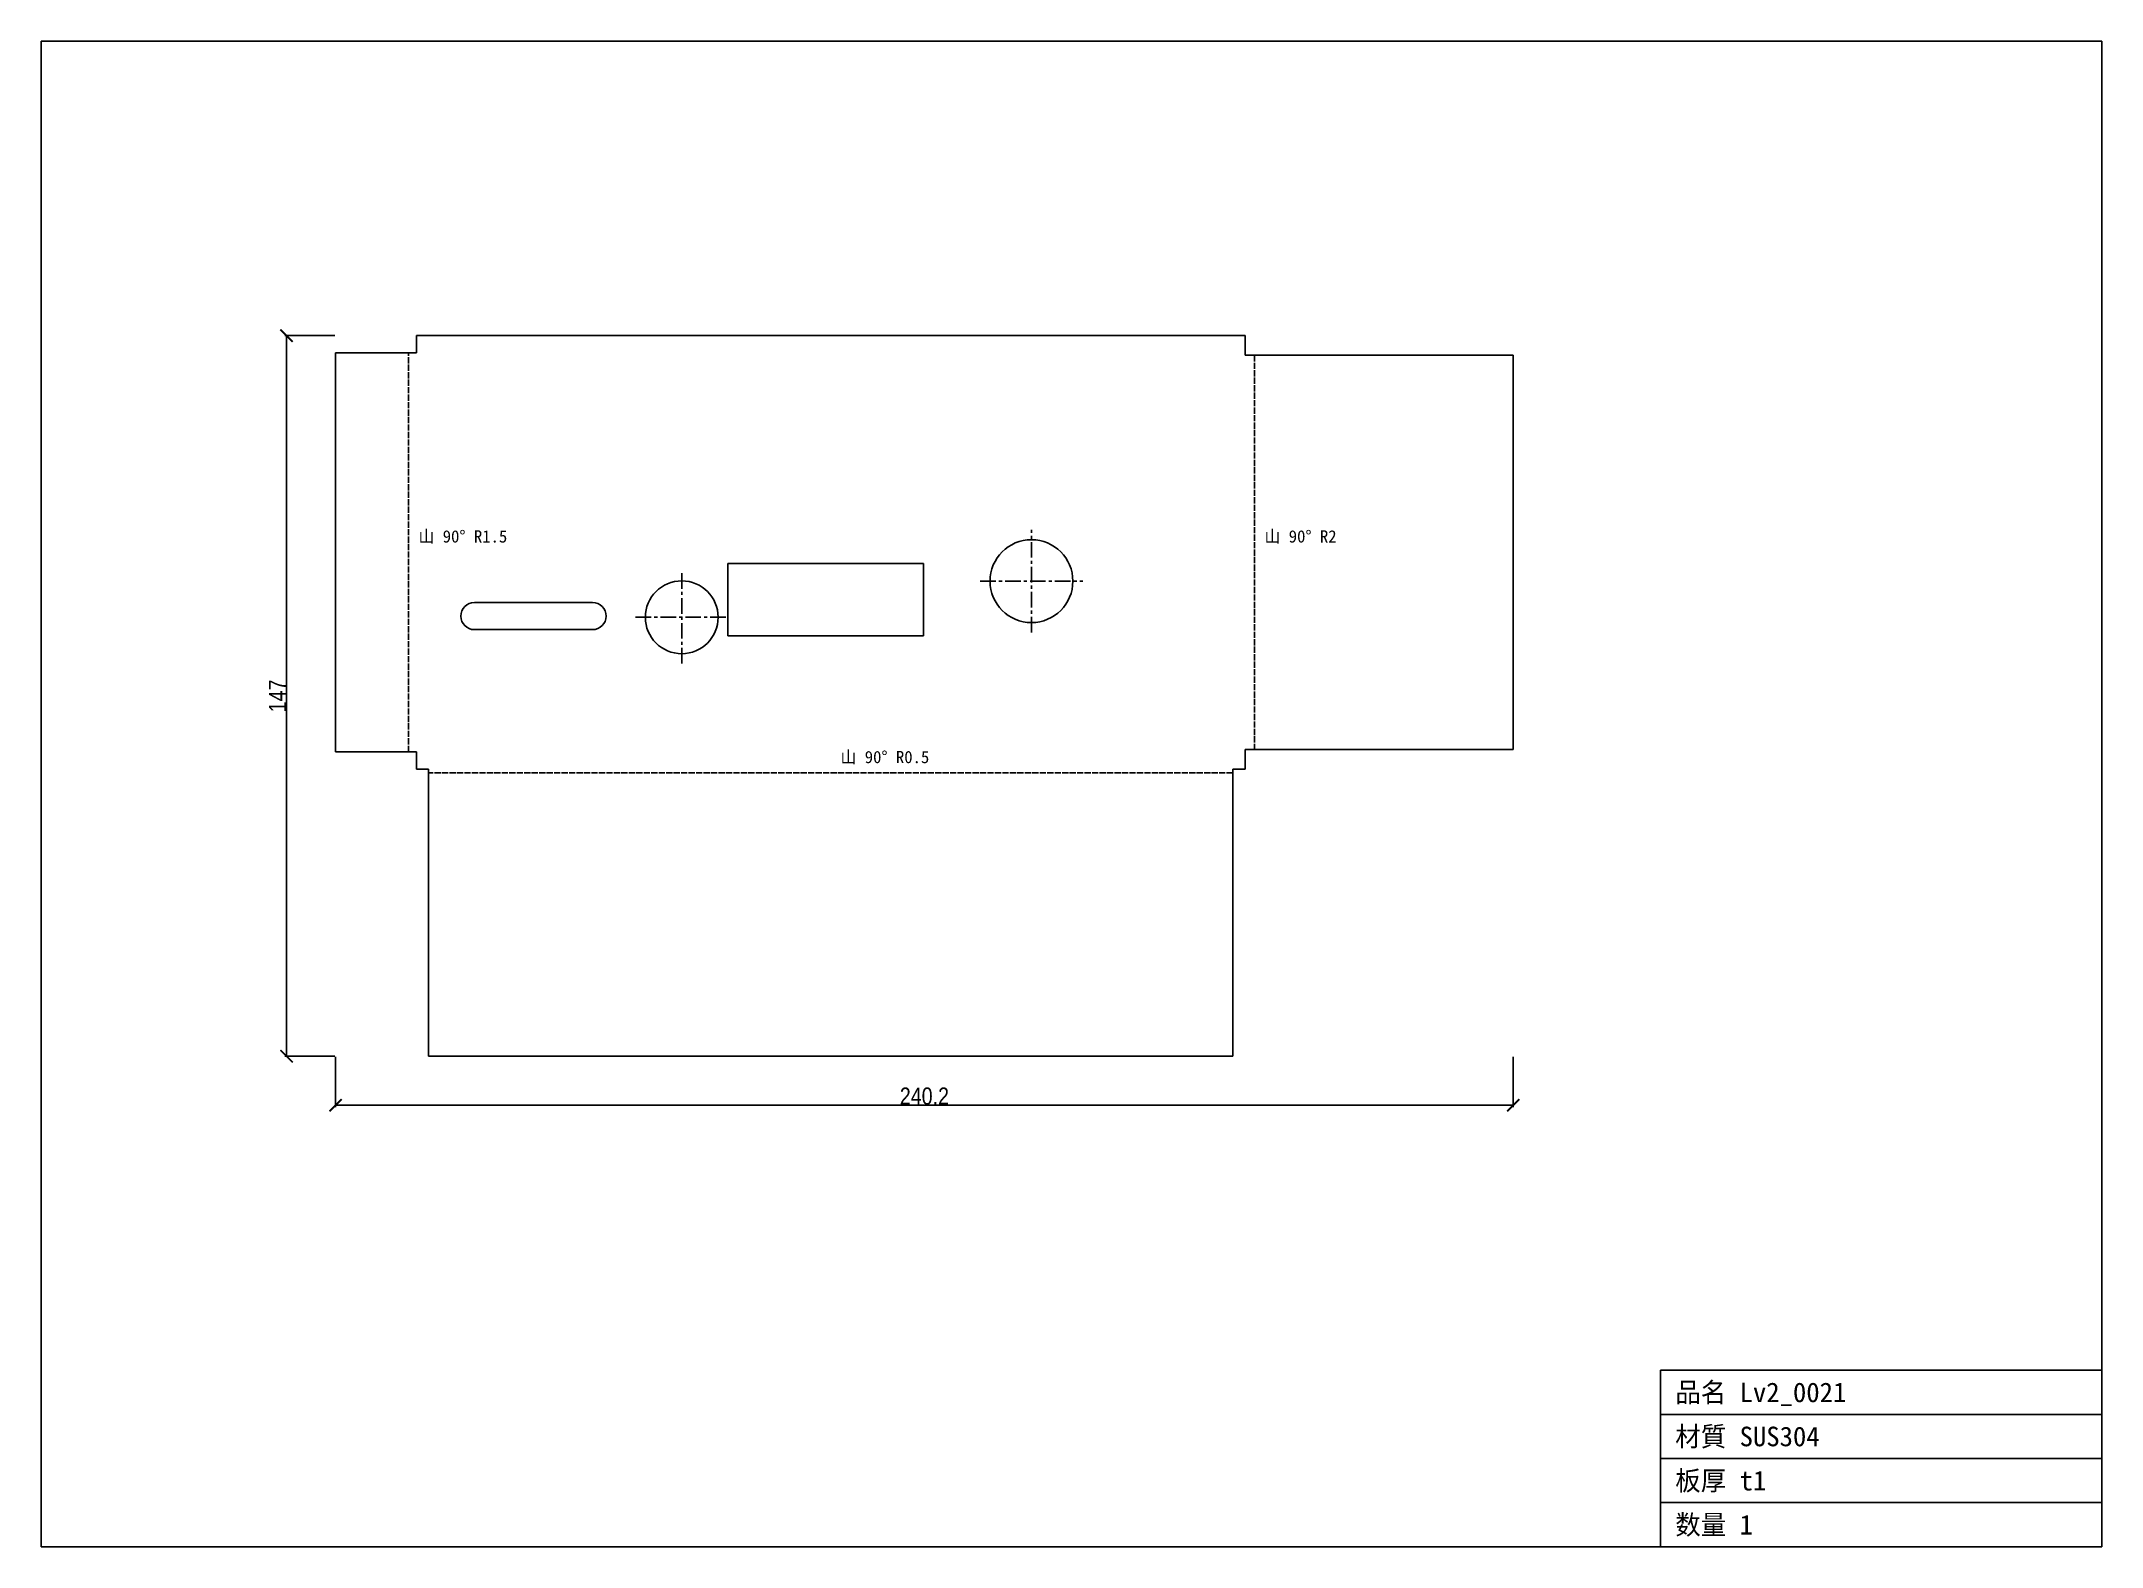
# Model space of a CAD drawing. Header units: millimetres. Extents: x -77 to 344, y -159 to 148.
import ezdxf

# ---------------------------------------------------------------- set-up
doc = ezdxf.new("R2010")
doc.units = ezdxf.units.MM
doc.linetypes.add('CENTER', pattern=[5.08, 3.175, -0.635, 0.635, -0.635])
doc.linetypes.add('DASHED', pattern=[1.524, 1.27, -0.254])
for name, color, linetype in [('11', 7, 'Continuous'), ('15', 7, 'Continuous'), ('16', 7, 'Continuous'), ('18', 7, 'Continuous'), ('3', 7, 'Continuous'), ('4', 7, 'Continuous')]:
    doc.layers.add(name, color=color, linetype=linetype)
doc.styles.add('OpenSansCondensed-Light', font='OpenSansCondensed-Light.ttf')
doc.dimstyles.new('EZDXF', dxfattribs={"dimtxt": 0.25, "dimasz": 0.175, "dimexe": 0.375, "dimexo": 0.125, "dimgap": 0.1, "dimtad": 1, "dimlfac": 100, "dimzin": 12, "dimdsep": 46, "dimtxsty": 'OpenSansCondensed-Light', "dimblk": 'ARCHTICK', "dimcen": 2.5, "dimazin": 3, "dimtfac": 0.5, "dimtmove": 2, "dimatfit": 3})

# ---------------------------------------------------------------- blocks, each defined once
blk = doc.blocks.new('_ARCHTICK')
at = {"color": 0, "linetype": 'BYBLOCK', "const_width": 0.15}
blk.add_lwpolyline([(-0.5, -0.5), (0.5, 0.5)], dxfattribs=at)

msp = doc.modelspace()

# ---------------------------------------------------------------- linework, layer by layer
at = {"layer": '11', "color": 4, "linetype": 'DASHED'}
for p, q in [((-1.57, 3.5), (-1.57, 84.91)), ((170.99, 84.41), (170.99, 4)), ((166.52, -0.79), (2.5, -0.79))]:
    msp.add_line(p, q, dxfattribs=at)
at = {"layer": '15', "color": 7, "linetype": 'CONTINUOUS'}
for p, q in [((69.94, 88.41), (0, 88.41)), ((0, 88.41), (0, 84.91)), ((169.02, 88.41), (69.94, 88.42)), ((169.02, 84.41), (169.02, 88.41)), ((-12.37, 84.91), (-16.47, 84.91)), ((-16.47, 84.91), (-16.47, 3.5)), ((-8.34, 84.91), (-12.37, 84.91)), ((-7.84, 84.91), (-8.34, 84.91)), ((0, 84.91), (-7.84, 84.91)), ((223.73, 84.41), (169.02, 84.41)), ((169.02, 84.41), (223.73, 84.41)), ((223.73, 4), (223.73, 84.41)), ((63.55, 27.16), (63.55, 41.91)), ((63.55, 41.91), (79.29, 41.91)), ((103.47, 41.91), (63.55, 41.91)), ((79.29, 41.91), (103.47, 41.91)), ((103.47, 41.91), (103.47, 27.16)), ((11.83, 33.97), (35.94, 33.97)), ((18.49, 28.45), (11.83, 28.45)), ((35.94, 28.45), (18.49, 28.45)), ((72.34, 27.16), (63.55, 27.16)), ((75.2, 27.16), (72.34, 27.16)), ((103.47, 27.16), (75.2, 27.15)), ((-16.47, 3.5), (0, 3.5)), ((0, 3.5), (0, 0)), ((0, 0), (2.5, 0)), ((2.5, 0), (0, 0)), ((2.5, 0), (2.5, -22.68)), ((166.52, 0), (169.02, 0)), ((169.02, 0), (169.02, 4)), ((169.02, 4), (223.73, 4)), ((166.52, -58.57), (166.52, 0)), ((2.5, -22.68), (2.5, -37.22)), ((2.5, -37.22), (2.5, -58.57)), ((2.5, -58.57), (166.52, -58.57))]:
    msp.add_line(p, q, dxfattribs=at)
msp.add_circle((54.13, 30.96), 7.42, dxfattribs=at)
msp.add_circle((54.13, 30.96), 7.42, dxfattribs=at)
for centre, radius, start, end in [((125.46, 38.34), 8.45, 0, 180), ((125.46, 38.34), 8.45, 180, 0), ((11.83, 31.21), 2.76, 90, -90), ((35.94, 31.21), 2.76, -90, 90)]:
    msp.add_arc(centre, radius, start, end, dxfattribs=at)
at = {"layer": '18', "color": 7, "linetype": 'CONTINUOUS'}
for p, q in [((343.78, 148.46), (-76.52, 148.46)), ((-76.52, 148.46), (-76.52, -158.62)), ((343.78, -158.62), (343.78, 148.46)), ((253.78, -158.62), (253.78, -122.62)), ((253.78, -122.62), (343.78, -122.62)), ((253.78, -131.62), (343.78, -131.62)), ((253.78, -140.62), (343.78, -140.62)), ((253.78, -149.62), (343.78, -149.62)), ((-76.52, -158.62), (343.78, -158.62))]:
    msp.add_line(p, q, dxfattribs=at)
at = {"layer": '3', "color": 1, "linetype": 'CENTER'}
for p, q in [((125.46, 27.89), (125.46, 48.78)), ((54.13, 21.54), (54.13, 40.37)), ((115.02, 38.34), (135.91, 38.34)), ((44.71, 30.96), (63.54, 30.96))]:
    msp.add_line(p, q, dxfattribs=at)

# ---------------------------------------------------------------- texts
at = {"layer": '16', "color": 2}
for s, height, p in [('山 90° R1.5', 2.5, (0.43, 46.21)), ('山 90° R2', 2.5, (172.99, 46.21)), ('山 90° R0.5', 2.5, (86.51, 1.21)), ('品名 Lv2_0021', 4, (256.78, -129.12)), ('材質 SUS304', 4, (256.78, -138.12)), ('板厚 t1', 4, (256.78, -147.12)), ('数量 1', 4, (256.78, -156.12))]:
    msp.add_text(s, height=height, dxfattribs=at).set_placement(p)

# ---------------------------------------------------------------- dimensions: what is measured, and where the dimension line sits
at = {"layer": '4', "color": 8}
msp.add_linear_dim(base=(-26.47, -58.57), p1=(-16.47, -58.57), p2=(-16.47, 88.41), angle=90, dimstyle='EZDXF', override={"dimtxt": 3.5, "dimasz": 2.5, "dimdec": 1, "dimlfac": 1}, dxfattribs=at).render()
msp.add_linear_dim(base=(-16.47, -68.57), p1=(-16.47, -58.57), p2=(223.73, -58.57), dimstyle='EZDXF', override={"dimtxt": 3.5, "dimasz": 2.5, "dimdec": 1, "dimlfac": 1}, dxfattribs=at).render()

doc.saveas('drawing.dxf')
